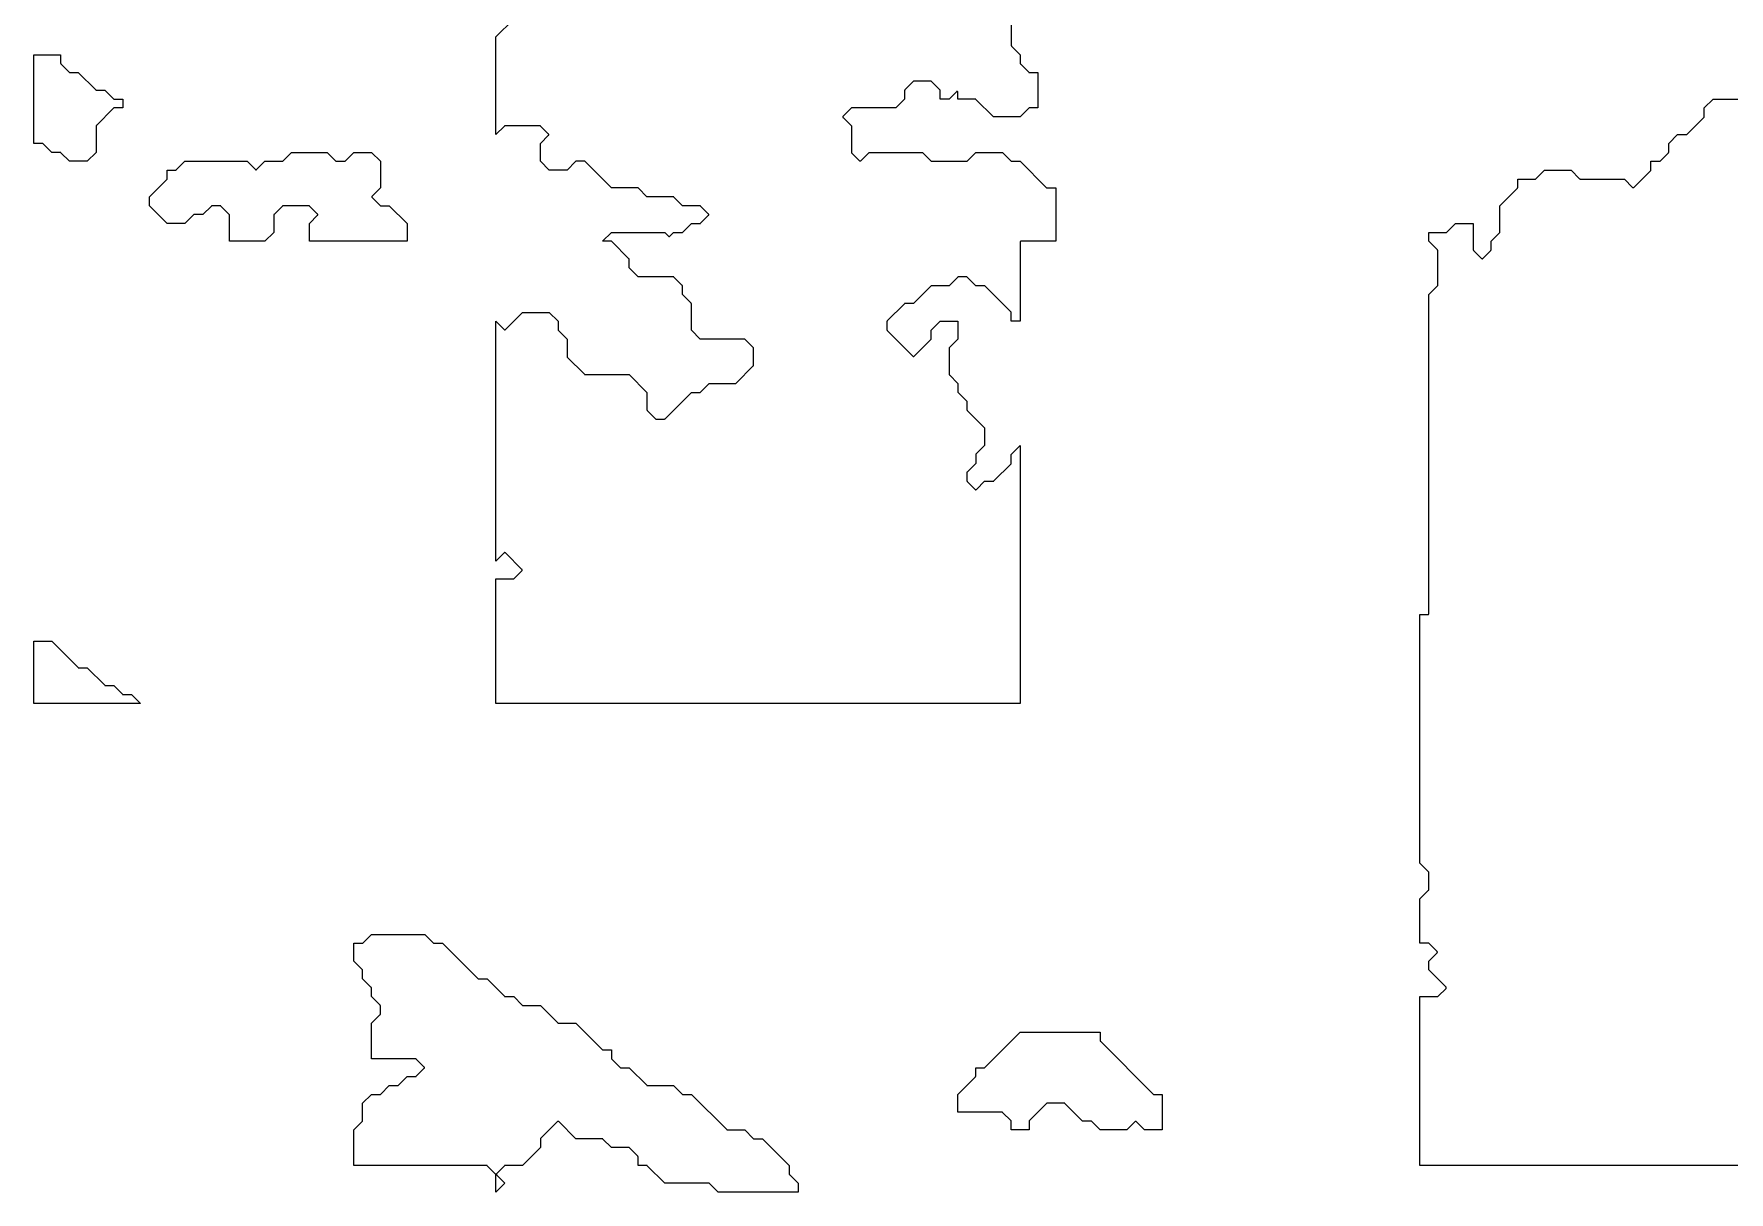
# Model space of a CAD drawing. Header units: metres. Extents: x 0 to 799, y 1 to 1100.
# Drawn here: x 0 to 190.8, y 46 to 176.3 of the extents above; entities that cross this region are included whole.
import ezdxf

# ---------------------------------------------------------------- set-up
doc = ezdxf.new("R2010")
doc.units = ezdxf.units.M
doc.layers.add('forest', color=7, linetype='Continuous')

msp = doc.modelspace()

# ---------------------------------------------------------------- linework, layer by layer
at = {"layer": 'forest', "color": 190}
for points in [[(110, 178.96), (110, 175.04), (110, 175.03), (110, 175.02), (110, 175.01), (110.01, 175), (110.01, 174.99), (110.02, 174.99), (110.02, 174.98), (110.03, 174.97), (111, 174), (111, 174), (111, 174), (111, 173.04), (111, 173.03), (111, 173.02), (111, 173.01), (111.01, 173), (111.01, 172.99), (111.02, 172.99), (111.02, 172.98), (111.03, 172.97), (111.49, 172.51), (111.97, 172.03), (111.98, 172.02), (111.99, 172.02), (111.99, 172.01), (112, 172.01), (112.01, 172), (112.02, 172), (112.03, 172), (112.04, 172), (113, 172), (113, 172), (113, 172), (113, 168), (113, 168), (113, 168), (112.04, 168), (112.03, 168), (112.02, 168), (112.01, 168), (112, 167.99), (111.99, 167.99), (111.99, 167.98), (111.98, 167.98), (111.97, 167.97), (111, 167), (111, 167), (111, 167), (108, 167), (108, 167), (108, 167), (106.03, 168.97), (106.02, 168.98), (106.01, 168.98), (106.01, 168.99), (106, 168.99), (105.99, 169), (105.98, 169), (105.97, 169), (105.96, 169), (104, 169), (104, 169), (104, 169), (104, 169.76), (104, 169.77), (104, 169.78), (104, 169.79), (103.99, 169.8), (103.99, 169.81), (103.98, 169.81), (103.98, 169.82), (103.97, 169.83), (103.96, 169.84), (103.96, 169.84), (103.95, 169.85), (103.94, 169.85), (103.93, 169.85), (103.92, 169.86), (103.91, 169.86), (103.9, 169.86), (103.89, 169.86), (103.88, 169.86), (103.87, 169.85), (103.86, 169.85), (103.85, 169.85), (103.84, 169.84), (103.84, 169.84), (103.83, 169.83), (103, 169), (103, 169), (103, 169), (102, 169), (102, 169), (102, 169), (102, 169.96), (102, 169.97), (102, 169.98), (102, 169.99), (101.99, 170), (101.99, 170.01), (101.98, 170.01), (101.98, 170.02), (101.97, 170.03), (101.03, 170.97), (101.02, 170.98), (101.01, 170.98), (101.01, 170.99), (101, 170.99), (100.99, 171), (100.98, 171), (100.97, 171), (100.96, 171), (99.04, 171), (99.03, 171), (99.02, 171), (99.01, 171), (99, 170.99), (98.99, 170.99), (98.99, 170.98), (98.98, 170.98), (98.97, 170.97), (98.03, 170.03), (98.02, 170.02), (98.02, 170.01), (98.01, 170.01), (98.01, 170), (98, 169.99), (98, 169.98), (98, 169.97), (98, 169.96), (98, 169), (98, 169), (98, 169), (97, 168), (97, 168), (97, 168), (92.04, 168), (92.03, 168), (92.02, 168), (92.01, 168), (92, 167.99), (91.99, 167.99), (91.99, 167.98), (91.98, 167.98), (91.97, 167.97), (91.07, 167.07), (91.06, 167.06), (91.06, 167.06), (91.05, 167.05), (91.05, 167.04), (91.05, 167.03), (91.04, 167.02), (91.04, 167.01), (91.04, 167), (91.04, 166.99), (91.04, 166.98), (91.05, 166.97), (91.05, 166.96), (91.05, 166.95), (91.06, 166.94), (91.06, 166.94), (91.07, 166.93), (92, 166), (92, 166), (92, 166), (92, 163.04), (92, 163.03), (92, 163.02), (92, 163.01), (92.01, 163), (92.01, 162.99), (92.02, 162.99), (92.02, 162.98), (92.03, 162.97), (92.93, 162.07), (92.94, 162.06), (92.94, 162.06), (92.95, 162.05), (92.96, 162.05), (92.97, 162.05), (92.98, 162.04), (92.99, 162.04), (93, 162.04), (93.01, 162.04), (93.02, 162.04), (93.03, 162.05), (93.04, 162.05), (93.05, 162.05), (93.06, 162.06), (93.06, 162.06), (93.07, 162.07), (94, 163), (94, 163), (94, 163), (100, 163), (100, 163), (100, 163), (100.97, 162.03), (100.98, 162.02), (100.99, 162.02), (100.99, 162.01), (101, 162.01), (101.01, 162), (101.02, 162), (101.03, 162), (101.04, 162), (104.96, 162), (104.97, 162), (104.98, 162), (104.99, 162), (105, 162.01), (105.01, 162.01), (105.01, 162.02), (105.02, 162.02), (105.03, 162.03), (106, 163), (106, 163), (106, 163), (109, 163), (109, 163), (109, 163), (109.97, 162.03), (109.98, 162.02), (109.99, 162.02), (109.99, 162.01), (110, 162.01), (110.01, 162), (110.02, 162), (110.03, 162), (110.04, 162), (111, 162), (111, 162), (111, 162), (113.97, 159.03), (113.98, 159.02), (113.99, 159.02), (113.99, 159.01), (114, 159.01), (114.01, 159), (114.02, 159), (114.03, 159), (114.04, 159), (115, 159), (115, 159), (115, 159), (115, 153), (115, 153), (115, 153), (111.1, 153), (111.09, 153), (111.08, 153), (111.07, 153), (111.06, 152.99), (111.05, 152.99), (111.04, 152.98), (111.04, 152.98), (111.03, 152.97), (111.02, 152.96), (111.02, 152.96), (111.01, 152.95), (111.01, 152.94), (111, 152.93), (111, 152.92), (111, 152.91), (111, 152.9), (111, 144), (111, 144), (111, 144), (110, 144), (110, 144), (110, 144), (110, 144.96), (110, 144.97), (110, 144.98), (110, 144.99), (109.99, 145), (109.99, 145.01), (109.98, 145.01), (109.98, 145.02), (109.97, 145.03), (107.03, 147.97), (107.02, 147.98), (107.01, 147.98), (107.01, 147.99), (107, 147.99), (106.99, 148), (106.98, 148), (106.97, 148), (106.96, 148), (106, 148), (106, 148), (106, 148), (105.03, 148.97), (105.02, 148.98), (105.01, 148.98), (105.01, 148.99), (105, 148.99), (104.99, 149), (104.98, 149), (104.97, 149), (104.96, 149), (104.04, 149), (104.03, 149), (104.02, 149), (104.01, 149), (104, 148.99), (103.99, 148.99), (103.99, 148.98), (103.98, 148.98), (103.97, 148.97), (103, 148), (103, 148), (103, 148), (101.04, 148), (101.03, 148), (101.02, 148), (101.01, 148), (101, 147.99), (100.99, 147.99), (100.99, 147.98), (100.98, 147.98), (100.97, 147.97), (99, 146), (99, 146), (99, 146), (98.04, 146), (98.03, 146), (98.02, 146), (98.01, 146), (98, 145.99), (97.99, 145.99), (97.99, 145.98), (97.98, 145.98), (97.97, 145.97), (96.03, 144.03), (96.02, 144.02), (96.02, 144.01), (96.01, 144.01), (96.01, 144), (96, 143.99), (96, 143.98), (96, 143.97), (96, 143.96), (96, 143.04), (96, 143.03), (96, 143.02), (96, 143.01), (96.01, 143), (96.01, 142.99), (96.02, 142.99), (96.02, 142.98), (96.03, 142.97), (98.93, 140.07), (98.94, 140.06), (98.94, 140.06), (98.95, 140.05), (98.96, 140.05), (98.97, 140.05), (98.98, 140.04), (98.99, 140.04), (99, 140.04), (99.01, 140.04), (99.02, 140.04), (99.03, 140.05), (99.04, 140.05), (99.05, 140.05), (99.06, 140.06), (99.06, 140.06), (99.07, 140.07), (100.97, 141.97), (100.98, 141.98), (100.98, 141.99), (100.99, 141.99), (100.99, 142), (101, 142.01), (101, 142.02), (101, 142.03), (101, 142.04), (101, 143), (101, 143), (101, 143), (102, 144), (102, 144), (102, 144), (104, 144), (104, 144), (104, 144), (104, 142), (104, 142), (104, 142), (103.03, 141.03), (103.02, 141.02), (103.02, 141.01), (103.01, 141.01), (103.01, 141), (103, 140.99), (103, 140.98), (103, 140.97), (103, 140.96), (103, 138.04), (103, 138.03), (103, 138.02), (103, 138.01), (103.01, 138), (103.01, 137.99), (103.02, 137.99), (103.02, 137.98), (103.03, 137.97), (104, 137), (104, 137), (104, 137), (104, 136.04), (104, 136.03), (104, 136.02), (104, 136.01), (104.01, 136), (104.01, 135.99), (104.02, 135.99), (104.02, 135.98), (104.03, 135.97), (105, 135), (105, 135), (105, 135), (105, 134.04), (105, 134.03), (105, 134.02), (105, 134.01), (105.01, 134), (105.01, 133.99), (105.02, 133.99), (105.02, 133.98), (105.03, 133.97), (107, 132), (107, 132), (107, 132), (107, 130), (107, 130), (107, 130), (106.03, 129.03), (106.02, 129.02), (106.02, 129.01), (106.01, 129.01), (106.01, 129), (106, 128.99), (106, 128.98), (106, 128.97), (106, 128.96), (106, 128), (106, 128), (106, 128), (105.03, 127.03), (105.02, 127.02), (105.02, 127.01), (105.01, 127.01), (105.01, 127), (105, 126.99), (105, 126.98), (105, 126.97), (105, 126.96), (105, 126.04), (105, 126.03), (105, 126.02), (105, 126.01), (105.01, 126), (105.01, 125.99), (105.02, 125.99), (105.02, 125.98), (105.03, 125.97), (105.93, 125.07), (105.94, 125.06), (105.94, 125.06), (105.95, 125.05), (105.96, 125.05), (105.97, 125.05), (105.98, 125.04), (105.99, 125.04), (106, 125.04), (106.01, 125.04), (106.02, 125.04), (106.03, 125.05), (106.04, 125.05), (106.05, 125.05), (106.06, 125.06), (106.06, 125.06), (106.07, 125.07), (107, 126), (107, 126), (107, 126), (107.96, 126), (107.97, 126), (107.98, 126), (107.99, 126), (108, 126.01), (108.01, 126.01), (108.01, 126.02), (108.02, 126.02), (108.03, 126.03), (109.97, 127.97), (109.98, 127.98), (109.98, 127.99), (109.99, 127.99), (109.99, 128), (110, 128.01), (110, 128.02), (110, 128.03), (110, 128.04), (110, 129), (110, 129), (110, 129), (111, 130), (111, 130), (111, 130), (111, 101), (111, 101), (111, 101), (52, 101), (52, 101), (52, 101), (52, 115), (52, 115), (52, 115), (53.96, 115), (53.97, 115), (53.98, 115), (53.99, 115), (54, 115.01), (54.01, 115.01), (54.01, 115.02), (54.02, 115.02), (54.03, 115.03), (54.93, 115.93), (54.94, 115.94), (54.94, 115.94), (54.95, 115.95), (54.95, 115.96), (54.95, 115.97), (54.96, 115.98), (54.96, 115.99), (54.96, 116), (54.96, 116.01), (54.96, 116.02), (54.95, 116.03), (54.95, 116.04), (54.95, 116.05), (54.94, 116.06), (54.94, 116.06), (54.93, 116.07), (53.07, 117.93), (53.06, 117.94), (53.06, 117.94), (53.05, 117.95), (53.04, 117.95), (53.03, 117.95), (53.02, 117.96), (53.01, 117.96), (53, 117.96), (52.99, 117.96), (52.98, 117.96), (52.97, 117.95), (52.96, 117.95), (52.95, 117.95), (52.94, 117.94), (52.94, 117.94), (52.93, 117.93), (52, 117), (52, 117), (52, 117), (52, 144), (52, 144)], [(52, 144), (52, 144), (52.93, 143.07), (52.94, 143.06), (52.94, 143.06), (52.95, 143.05), (52.96, 143.05), (52.97, 143.05), (52.98, 143.04), (52.99, 143.04), (53, 143.04), (53.01, 143.04), (53.02, 143.04), (53.03, 143.05), (53.04, 143.05), (53.05, 143.05), (53.06, 143.06), (53.06, 143.06), (53.07, 143.07), (55, 145), (55, 145), (55, 145), (58, 145), (58, 145), (58, 145), (59, 144), (59, 144), (59, 144), (59, 143.04), (59, 143.03), (59, 143.02), (59, 143.01), (59.01, 143), (59.01, 142.99), (59.02, 142.99), (59.02, 142.98), (59.03, 142.97), (60, 142), (60, 142), (60, 142), (60, 140.04), (60, 140.03), (60, 140.02), (60, 140.01), (60.01, 140), (60.01, 139.99), (60.02, 139.99), (60.02, 139.98), (60.03, 139.97), (61.97, 138.03), (61.98, 138.02), (61.99, 138.02), (61.99, 138.01), (62, 138.01), (62.01, 138), (62.02, 138), (62.03, 138), (62.04, 138), (67, 138), (67, 138), (67, 138), (69, 136), (69, 136), (69, 136), (69, 134.04), (69, 134.03), (69, 134.02), (69, 134.01), (69.01, 134), (69.01, 133.99), (69.02, 133.99), (69.02, 133.98), (69.03, 133.97), (69.97, 133.03), (69.98, 133.02), (69.99, 133.02), (69.99, 133.01), (70, 133.01), (70.01, 133), (70.02, 133), (70.03, 133), (70.04, 133), (70.96, 133), (70.97, 133), (70.98, 133), (70.99, 133), (71, 133.01), (71.01, 133.01), (71.01, 133.02), (71.02, 133.02), (71.03, 133.03), (74, 136), (74, 136), (74, 136), (74.96, 136), (74.97, 136), (74.98, 136), (74.99, 136), (75, 136.01), (75.01, 136.01), (75.01, 136.02), (75.02, 136.02), (75.03, 136.03), (76, 137), (76, 137), (76, 137), (78.96, 137), (78.97, 137), (78.98, 137), (78.99, 137), (79, 137.01), (79.01, 137.01), (79.01, 137.02), (79.02, 137.02), (79.03, 137.03), (80.97, 138.97), (80.98, 138.98), (80.98, 138.99), (80.99, 138.99), (80.99, 139), (81, 139.01), (81, 139.02), (81, 139.03), (81, 139.04), (81, 140.96), (81, 140.97), (81, 140.98), (81, 140.99), (80.99, 141), (80.99, 141.01), (80.98, 141.01), (80.98, 141.02), (80.97, 141.03), (80.03, 141.97), (80.02, 141.98), (80.01, 141.98), (80.01, 141.99), (80, 141.99), (79.99, 142), (79.98, 142), (79.97, 142), (79.96, 142), (75, 142), (75, 142), (75, 142), (74, 143), (74, 143), (74, 143), (74, 145.96), (74, 145.97), (74, 145.98), (74, 145.99), (73.99, 146), (73.99, 146.01), (73.98, 146.01), (73.98, 146.02), (73.97, 146.03), (73, 147), (73, 147), (73, 147), (73, 147.96), (73, 147.97), (73, 147.98), (73, 147.99), (72.99, 148), (72.99, 148.01), (72.98, 148.01), (72.98, 148.02), (72.97, 148.03), (72.03, 148.97), (72.02, 148.98), (72.01, 148.98), (72.01, 148.99), (72, 148.99), (71.99, 149), (71.98, 149), (71.97, 149), (71.96, 149), (68, 149), (68, 149), (68, 149), (67, 150), (67, 150), (67, 150), (67, 150.96), (67, 150.97), (67, 150.98), (67, 150.99), (66.99, 151), (66.99, 151.01), (66.98, 151.01), (66.98, 151.02), (66.97, 151.03), (65.03, 152.97), (65.02, 152.98), (65.01, 152.98), (65.01, 152.99), (65, 152.99), (64.99, 153), (64.98, 153), (64.97, 153), (64.96, 153), (64, 153), (64, 153), (64, 153), (65, 154), (65, 154), (65, 154), (71, 154), (71, 154), (71, 154), (71.43, 153.57), (71.44, 153.56), (71.44, 153.56), (71.45, 153.55), (71.46, 153.55), (71.47, 153.55), (71.48, 153.54), (71.49, 153.54), (71.5, 153.54), (71.51, 153.54), (71.52, 153.54), (71.53, 153.55), (71.54, 153.55), (71.55, 153.55), (71.56, 153.56), (71.56, 153.56), (71.57, 153.57), (72, 154), (72, 154), (72, 154), (72.96, 154), (72.97, 154), (72.98, 154), (72.99, 154), (73, 154.01), (73.01, 154.01), (73.01, 154.02), (73.02, 154.02), (73.03, 154.03), (74, 155), (74, 155), (74, 155), (74.96, 155), (74.97, 155), (74.98, 155), (74.99, 155), (75, 155.01), (75.01, 155.01), (75.01, 155.02), (75.02, 155.02), (75.03, 155.03), (75.93, 155.93), (75.94, 155.94), (75.94, 155.94), (75.95, 155.95), (75.95, 155.96), (75.95, 155.97), (75.96, 155.98), (75.96, 155.99), (75.96, 156), (75.96, 156.01), (75.96, 156.02), (75.95, 156.03), (75.95, 156.04), (75.95, 156.05), (75.94, 156.06), (75.94, 156.06), (75.93, 156.07), (75.03, 156.97), (75.02, 156.98), (75.01, 156.98), (75.01, 156.99), (75, 156.99), (74.99, 157), (74.98, 157), (74.97, 157), (74.96, 157), (73, 157), (73, 157), (73, 157), (72.03, 157.97), (72.02, 157.98), (72.01, 157.98), (72.01, 157.99), (72, 157.99), (71.99, 158), (71.98, 158), (71.97, 158), (71.96, 158), (69, 158), (69, 158), (69, 158), (68.03, 158.97), (68.02, 158.98), (68.01, 158.98), (68.01, 158.99), (68, 158.99), (67.99, 159), (67.98, 159), (67.97, 159), (67.96, 159), (65, 159), (65, 159), (65, 159), (62.03, 161.97), (62.02, 161.98), (62.01, 161.98), (62.01, 161.99), (62, 161.99), (61.99, 162), (61.98, 162), (61.97, 162), (61.96, 162), (61.04, 162), (61.03, 162), (61.02, 162), (61.01, 162), (61, 161.99), (60.99, 161.99), (60.99, 161.98), (60.98, 161.98), (60.97, 161.97), (60, 161), (60, 161), (60, 161), (58, 161), (58, 161), (58, 161), (57, 162), (57, 162), (57, 162), (57, 164), (57, 164), (57, 164), (57.93, 164.93), (57.94, 164.94), (57.94, 164.94), (57.95, 164.95), (57.95, 164.96), (57.95, 164.97), (57.96, 164.98), (57.96, 164.99), (57.96, 165), (57.96, 165.01), (57.96, 165.02), (57.95, 165.03), (57.95, 165.04), (57.95, 165.05), (57.94, 165.06), (57.94, 165.06), (57.93, 165.07), (57.03, 165.97), (57.02, 165.98), (57.01, 165.98), (57.01, 165.99), (57, 165.99), (56.99, 166), (56.98, 166), (56.97, 166), (56.96, 166), (53.04, 166), (53.03, 166), (53.02, 166), (53.01, 166), (53, 165.99), (52.99, 165.99), (52.99, 165.98), (52.98, 165.98), (52.97, 165.97), (52, 165), (52, 165), (52, 165), (52, 176), (52, 176), (52, 176), (53.97, 177.97)], [(0, 174), (0, 174), (3, 174), (3, 174), (3, 174), (3, 173.04), (3, 173.03), (3, 173.02), (3, 173.01), (3.01, 173), (3.01, 172.99), (3.02, 172.99), (3.02, 172.98), (3.03, 172.97), (3.97, 172.03), (3.98, 172.02), (3.99, 172.02), (3.99, 172.01), (4, 172.01), (4.01, 172), (4.02, 172), (4.03, 172), (4.04, 172), (5, 172), (5, 172), (5, 172), (6.97, 170.03), (6.98, 170.02), (6.99, 170.02), (6.99, 170.01), (7, 170.01), (7.01, 170), (7.02, 170), (7.03, 170), (7.04, 170), (8, 170), (8, 170), (8, 170), (8.97, 169.03), (8.98, 169.02), (8.99, 169.02), (8.99, 169.01), (9, 169.01), (9.01, 169), (9.02, 169), (9.03, 169), (9.04, 169), (10, 169), (10, 169), (10, 169), (10, 168), (10, 168), (10, 168), (9.04, 168), (9.03, 168), (9.02, 168), (9.01, 168), (9, 167.99), (8.99, 167.99), (8.99, 167.98), (8.98, 167.98), (8.97, 167.97), (7.03, 166.03), (7.02, 166.02), (7.02, 166.01), (7.01, 166.01), (7.01, 166), (7, 165.99), (7, 165.98), (7, 165.97), (7, 165.96), (7, 163), (7, 163), (7, 163), (6, 162), (6, 162), (6, 162), (4, 162), (4, 162), (4, 162), (3.03, 162.97), (3.02, 162.98), (3.01, 162.98), (3.01, 162.99), (3, 162.99), (2.99, 163), (2.98, 163), (2.97, 163), (2.96, 163), (2, 163), (2, 163), (2, 163), (1.03, 163.97), (1.02, 163.98), (1.01, 163.98), (1.01, 163.99), (1, 163.99), (0.99, 164), (0.98, 164), (0.97, 164), (0.96, 164), (0, 164), (0, 164), (0, 164), (0, 174), (0, 174)], [(156, 111), (156, 111), (156.9, 111), (156.91, 111), (156.92, 111), (156.93, 111), (156.94, 111.01), (156.95, 111.01), (156.96, 111.02), (156.96, 111.02), (156.97, 111.03), (156.98, 111.04), (156.98, 111.04), (156.99, 111.05), (156.99, 111.06), (157, 111.07), (157, 111.08), (157, 111.09), (157, 111.1), (157, 147), (157, 147), (157, 147), (157.97, 147.97), (157.98, 147.98), (157.98, 147.99), (157.99, 147.99), (157.99, 148), (158, 148.01), (158, 148.02), (158, 148.03), (158, 148.04), (158, 151.96), (158, 151.97), (158, 151.98), (158, 151.99), (157.99, 152), (157.99, 152.01), (157.98, 152.01), (157.98, 152.02), (157.97, 152.03), (157, 153), (157, 153), (157, 153), (157, 154), (157, 154), (157, 154), (158.96, 154), (158.97, 154), (158.98, 154), (158.99, 154), (159, 154.01), (159.01, 154.01), (159.01, 154.02), (159.02, 154.02), (159.03, 154.03), (160, 155), (160, 155), (160, 155), (162, 155), (162, 155), (162, 155), (162, 152.04), (162, 152.03), (162, 152.02), (162, 152.01), (162.01, 152), (162.01, 151.99), (162.02, 151.99), (162.02, 151.98), (162.03, 151.97), (162.93, 151.07), (162.94, 151.06), (162.94, 151.06), (162.95, 151.05), (162.96, 151.05), (162.97, 151.05), (162.98, 151.04), (162.99, 151.04), (163, 151.04), (163.01, 151.04), (163.02, 151.04), (163.03, 151.05), (163.04, 151.05), (163.05, 151.05), (163.06, 151.06), (163.06, 151.06), (163.07, 151.07), (163.97, 151.97), (163.98, 151.98), (163.98, 151.99), (163.99, 151.99), (163.99, 152), (164, 152.01), (164, 152.02), (164, 152.03), (164, 152.04), (164, 153), (164, 153), (164, 153), (164.97, 153.97), (164.98, 153.98), (164.98, 153.99), (164.99, 153.99), (164.99, 154), (165, 154.01), (165, 154.02), (165, 154.03), (165, 154.04), (165, 157), (165, 157), (165, 157), (166.97, 158.97), (166.98, 158.98), (166.98, 158.99), (166.99, 158.99), (166.99, 159), (167, 159.01), (167, 159.02), (167, 159.03), (167, 159.04), (167, 160), (167, 160), (167, 160), (168.96, 160), (168.97, 160), (168.98, 160), (168.99, 160), (169, 160.01), (169.01, 160.01), (169.01, 160.02), (169.02, 160.02), (169.03, 160.03), (170, 161), (170, 161), (170, 161), (173, 161), (173, 161), (173, 161), (173.97, 160.03), (173.98, 160.02), (173.99, 160.02), (173.99, 160.01), (174, 160.01), (174.01, 160), (174.02, 160), (174.03, 160), (174.04, 160), (179, 160), (179, 160), (179, 160), (179.93, 159.07), (179.94, 159.06), (179.94, 159.06), (179.95, 159.05), (179.96, 159.05), (179.97, 159.05), (179.98, 159.04), (179.99, 159.04), (180, 159.04), (180.01, 159.04), (180.02, 159.04), (180.03, 159.05), (180.04, 159.05), (180.05, 159.05), (180.06, 159.06), (180.06, 159.06), (180.07, 159.07), (181.97, 160.97), (181.98, 160.98), (181.98, 160.99), (181.99, 160.99), (181.99, 161), (182, 161.01), (182, 161.02), (182, 161.03), (182, 161.04), (182, 162), (182, 162), (182, 162), (182.96, 162), (182.97, 162), (182.98, 162), (182.99, 162), (183, 162.01), (183.01, 162.01), (183.01, 162.02), (183.02, 162.02), (183.03, 162.03), (183.97, 162.97), (183.98, 162.98), (183.98, 162.99), (183.99, 162.99), (183.99, 163), (184, 163.01), (184, 163.02), (184, 163.03), (184, 163.04), (184, 164), (184, 164), (184, 164), (185, 165), (185, 165), (185, 165), (185.96, 165), (185.97, 165), (185.98, 165), (185.99, 165), (186, 165.01), (186.01, 165.01), (186.01, 165.02), (186.02, 165.02), (186.03, 165.03), (187.97, 166.97), (187.98, 166.98), (187.98, 166.99), (187.99, 166.99), (187.99, 167), (188, 167.01), (188, 167.02), (188, 167.03), (188, 167.04), (188, 168), (188, 168), (188, 168), (189, 169), (189, 169), (189, 169), (196, 169)], [(13, 157), (13, 157), (13, 158), (13, 158), (13, 158), (14.97, 159.97), (14.98, 159.98), (14.98, 159.99), (14.99, 159.99), (14.99, 160), (15, 160.01), (15, 160.02), (15, 160.03), (15, 160.04), (15, 161), (15, 161), (15, 161), (15.96, 161), (15.97, 161), (15.98, 161), (15.99, 161), (16, 161.01), (16.01, 161.01), (16.01, 161.02), (16.02, 161.02), (16.03, 161.03), (17, 162), (17, 162), (17, 162), (24, 162), (24, 162), (24, 162), (24.93, 161.07), (24.94, 161.06), (24.94, 161.06), (24.95, 161.05), (24.96, 161.05), (24.97, 161.05), (24.98, 161.04), (24.99, 161.04), (25, 161.04), (25.01, 161.04), (25.02, 161.04), (25.03, 161.05), (25.04, 161.05), (25.05, 161.05), (25.06, 161.06), (25.06, 161.06), (25.07, 161.07), (26, 162), (26, 162), (26, 162), (27.96, 162), (27.97, 162), (27.98, 162), (27.99, 162), (28, 162.01), (28.01, 162.01), (28.01, 162.02), (28.02, 162.02), (28.03, 162.03), (29, 163), (29, 163), (29, 163), (33, 163), (33, 163), (33, 163), (33.97, 162.03), (33.98, 162.02), (33.99, 162.02), (33.99, 162.01), (34, 162.01), (34.01, 162), (34.02, 162), (34.03, 162), (34.04, 162), (34.96, 162), (34.97, 162), (34.98, 162), (34.99, 162), (35, 162.01), (35.01, 162.01), (35.01, 162.02), (35.02, 162.02), (35.03, 162.03), (36, 163), (36, 163), (36, 163), (38, 163), (38, 163), (38, 163), (39, 162), (39, 162), (39, 162), (39, 159), (39, 159), (39, 159), (38.07, 158.07), (38.06, 158.06), (38.06, 158.06), (38.05, 158.05), (38.05, 158.04), (38.05, 158.03), (38.04, 158.02), (38.04, 158.01), (38.04, 158), (38.04, 157.99), (38.04, 157.98), (38.05, 157.97), (38.05, 157.96), (38.05, 157.95), (38.06, 157.94), (38.06, 157.94), (38.07, 157.93), (38.97, 157.03), (38.98, 157.02), (38.99, 157.02), (38.99, 157.01), (39, 157.01), (39.01, 157), (39.02, 157), (39.03, 157), (39.04, 157), (40, 157), (40, 157), (40, 157), (42, 155), (42, 155), (42, 155), (42, 153), (42, 153), (42, 153), (31, 153), (31, 153), (31, 153), (31, 155), (31, 155), (31, 155), (31.93, 155.93), (31.94, 155.94), (31.94, 155.94), (31.95, 155.95), (31.95, 155.96), (31.95, 155.97), (31.96, 155.98), (31.96, 155.99), (31.96, 156), (31.96, 156.01), (31.96, 156.02), (31.95, 156.03), (31.95, 156.04), (31.95, 156.05), (31.94, 156.06), (31.94, 156.06), (31.93, 156.07), (31.03, 156.97), (31.02, 156.98), (31.01, 156.98), (31.01, 156.99), (31, 156.99), (30.99, 157), (30.98, 157), (30.97, 157), (30.96, 157), (28.04, 157), (28.03, 157), (28.02, 157), (28.01, 157), (28, 156.99), (27.99, 156.99), (27.99, 156.98), (27.98, 156.98), (27.97, 156.97), (27.03, 156.03), (27.02, 156.02), (27.02, 156.01), (27.01, 156.01), (27.01, 156), (27, 155.99), (27, 155.98), (27, 155.97), (27, 155.96), (27, 154), (27, 154), (27, 154), (26, 153), (26, 153), (26, 153), (22, 153), (22, 153), (22, 153), (22, 155.96), (22, 155.97), (22, 155.98), (22, 155.99), (21.99, 156), (21.99, 156.01), (21.98, 156.01), (21.98, 156.02), (21.97, 156.03), (21.03, 156.97), (21.02, 156.98), (21.01, 156.98), (21.01, 156.99), (21, 156.99), (20.99, 157), (20.98, 157), (20.97, 157), (20.96, 157), (20.04, 157), (20.03, 157), (20.02, 157), (20.01, 157), (20, 156.99), (19.99, 156.99), (19.99, 156.98), (19.98, 156.98), (19.97, 156.97), (19, 156), (19, 156), (19, 156), (18.04, 156), (18.03, 156), (18.02, 156), (18.01, 156), (18, 155.99), (17.99, 155.99), (17.99, 155.98), (17.98, 155.98), (17.97, 155.97), (17, 155), (17, 155), (17, 155), (15, 155), (15, 155), (15, 155), (13, 157), (13, 157)], [(258, 49), (156, 49), (156, 49), (156, 49), (156, 68), (156, 68), (156, 68), (157.96, 68), (157.97, 68), (157.98, 68), (157.99, 68), (158, 68.01), (158.01, 68.01), (158.01, 68.02), (158.02, 68.02), (158.03, 68.03), (158.93, 68.93), (158.94, 68.94), (158.94, 68.94), (158.95, 68.95), (158.95, 68.96), (158.95, 68.97), (158.96, 68.98), (158.96, 68.99), (158.96, 69), (158.96, 69.01), (158.96, 69.02), (158.95, 69.03), (158.95, 69.04), (158.95, 69.05), (158.94, 69.06), (158.94, 69.06), (158.93, 69.07), (157, 71), (157, 71), (157, 71), (157, 72), (157, 72), (157, 72), (157.93, 72.93), (157.94, 72.94), (157.94, 72.94), (157.95, 72.95), (157.95, 72.96), (157.95, 72.97), (157.96, 72.98), (157.96, 72.99), (157.96, 73), (157.96, 73.01), (157.96, 73.02), (157.95, 73.03), (157.95, 73.04), (157.95, 73.05), (157.94, 73.06), (157.94, 73.06), (157.93, 73.07), (157.03, 73.97), (157.02, 73.98), (157.01, 73.98), (157.01, 73.99), (157, 73.99), (156.99, 74), (156.98, 74), (156.97, 74), (156.96, 74), (156, 74), (156, 74), (156, 74), (156, 79), (156, 79), (156, 79), (156.97, 79.97), (156.98, 79.98), (156.98, 79.99), (156.99, 79.99), (156.99, 80), (157, 80.01), (157, 80.02), (157, 80.03), (157, 80.04), (157, 81.96), (157, 81.97), (157, 81.98), (157, 81.99), (156.99, 82), (156.99, 82.01), (156.98, 82.01), (156.98, 82.02), (156.97, 82.03), (156, 83), (156, 83), (156, 83), (156, 111), (156, 111)], [(0, 108), (0, 108), (2, 108), (2, 108), (2, 108), (4.97, 105.03), (4.98, 105.02), (4.99, 105.02), (4.99, 105.01), (5, 105.01), (5.01, 105), (5.02, 105), (5.03, 105), (5.04, 105), (6, 105), (6, 105), (6, 105), (7.97, 103.03), (7.98, 103.02), (7.99, 103.02), (7.99, 103.01), (8, 103.01), (8.01, 103), (8.02, 103), (8.03, 103), (8.04, 103), (9, 103), (9, 103), (9, 103), (9.97, 102.03), (9.98, 102.02), (9.99, 102.02), (9.99, 102.01), (10, 102.01), (10.01, 102), (10.02, 102), (10.03, 102), (10.04, 102), (11, 102), (11, 102), (11, 102), (12, 101), (12, 101), (12, 101), (0, 101), (0, 101), (0, 101), (0, 108), (0, 108)], [(36, 49), (36, 49), (36, 53), (36, 53), (36, 53), (36.97, 53.97), (36.98, 53.98), (36.98, 53.99), (36.99, 53.99), (36.99, 54), (37, 54.01), (37, 54.02), (37, 54.03), (37, 54.04), (37, 56), (37, 56), (37, 56), (38, 57), (38, 57), (38, 57), (38.96, 57), (38.97, 57), (38.98, 57), (38.99, 57), (39, 57.01), (39.01, 57.01), (39.01, 57.02), (39.02, 57.02), (39.03, 57.03), (40, 58), (40, 58), (40, 58), (40.96, 58), (40.97, 58), (40.98, 58), (40.99, 58), (41, 58.01), (41.01, 58.01), (41.01, 58.02), (41.02, 58.02), (41.03, 58.03), (42, 59), (42, 59), (42, 59), (42.96, 59), (42.97, 59), (42.98, 59), (42.99, 59), (43, 59.01), (43.01, 59.01), (43.01, 59.02), (43.02, 59.02), (43.03, 59.03), (43.93, 59.93), (43.94, 59.94), (43.94, 59.94), (43.95, 59.95), (43.95, 59.96), (43.95, 59.97), (43.96, 59.98), (43.96, 59.99), (43.96, 60), (43.96, 60.01), (43.96, 60.02), (43.95, 60.03), (43.95, 60.04), (43.95, 60.05), (43.94, 60.06), (43.94, 60.06), (43.93, 60.07), (43.03, 60.97), (43.02, 60.98), (43.01, 60.98), (43.01, 60.99), (43, 60.99), (42.99, 61), (42.98, 61), (42.97, 61), (42.96, 61), (38, 61), (38, 61), (38, 61), (38, 65), (38, 65), (38, 65), (38.97, 65.97), (38.98, 65.98), (38.98, 65.99), (38.99, 65.99), (38.99, 66), (39, 66.01), (39, 66.02), (39, 66.03), (39, 66.04), (39, 66.96), (39, 66.97), (39, 66.98), (39, 66.99), (38.99, 67), (38.99, 67.01), (38.98, 67.01), (38.98, 67.02), (38.97, 67.03), (38, 68), (38, 68), (38, 68), (38, 68.96), (38, 68.97), (38, 68.98), (38, 68.99), (37.99, 69), (37.99, 69.01), (37.98, 69.01), (37.98, 69.02), (37.97, 69.03), (37, 70), (37, 70), (37, 70), (37, 70.96), (37, 70.97), (37, 70.98), (37, 70.99), (36.99, 71), (36.99, 71.01), (36.98, 71.01), (36.98, 71.02), (36.97, 71.03), (36, 72), (36, 72), (36, 72), (36, 74), (36, 74), (36, 74), (36.96, 74), (36.97, 74), (36.98, 74), (36.99, 74), (37, 74.01), (37.01, 74.01), (37.01, 74.02), (37.02, 74.02), (37.03, 74.03), (38, 75), (38, 75), (38, 75), (44, 75), (44, 75), (44, 75), (44.97, 74.03), (44.98, 74.02), (44.99, 74.02), (44.99, 74.01), (45, 74.01), (45.01, 74), (45.02, 74), (45.03, 74), (45.04, 74), (46, 74), (46, 74), (46, 74), (49.97, 70.03), (49.98, 70.02), (49.99, 70.02), (49.99, 70.01), (50, 70.01), (50.01, 70), (50.02, 70), (50.03, 70), (50.04, 70), (51, 70), (51, 70), (51, 70), (52.97, 68.03), (52.98, 68.02), (52.99, 68.02), (52.99, 68.01), (53, 68.01), (53.01, 68), (53.02, 68), (53.03, 68), (53.04, 68), (54, 68), (54, 68), (54, 68), (54.97, 67.03), (54.98, 67.02), (54.99, 67.02), (54.99, 67.01), (55, 67.01), (55.01, 67), (55.02, 67), (55.03, 67), (55.04, 67), (57, 67), (57, 67), (57, 67), (58.97, 65.03), (58.98, 65.02), (58.99, 65.02), (58.99, 65.01), (59, 65.01), (59.01, 65), (59.02, 65), (59.03, 65), (59.04, 65), (61, 65), (61, 65), (61, 65), (63.97, 62.03), (63.98, 62.02), (63.99, 62.02), (63.99, 62.01), (64, 62.01), (64.01, 62), (64.02, 62), (64.03, 62), (64.04, 62), (65, 62), (65, 62), (65, 62), (65, 61.04), (65, 61.03), (65, 61.02), (65, 61.01), (65.01, 61), (65.01, 60.99), (65.02, 60.99), (65.02, 60.98), (65.03, 60.97), (65.97, 60.03), (65.98, 60.02), (65.99, 60.02), (65.99, 60.01), (66, 60.01), (66.01, 60), (66.02, 60), (66.03, 60), (66.04, 60), (67, 60), (67, 60), (67, 60), (68.97, 58.03), (68.98, 58.02), (68.99, 58.02), (68.99, 58.01), (69, 58.01), (69.01, 58), (69.02, 58), (69.03, 58), (69.04, 58), (72, 58), (72, 58), (72, 58), (72.97, 57.03), (72.98, 57.02), (72.99, 57.02), (72.99, 57.01), (73, 57.01), (73.01, 57), (73.02, 57), (73.03, 57), (73.04, 57), (74, 57), (74, 57), (74, 57), (77.97, 53.03), (77.98, 53.02), (77.99, 53.02), (77.99, 53.01), (78, 53.01), (78.01, 53), (78.02, 53), (78.03, 53), (78.04, 53), (80, 53), (80, 53), (80, 53), (80.97, 52.03), (80.98, 52.02), (80.99, 52.02), (80.99, 52.01), (81, 52.01), (81.01, 52), (81.02, 52), (81.03, 52), (81.04, 52), (82, 52), (82, 52), (82, 52), (85, 49), (85, 49), (85, 49), (85, 48.04), (85, 48.03), (85, 48.02), (85, 48.01), (85.01, 48), (85.01, 47.99), (85.02, 47.99), (85.02, 47.98), (85.03, 47.97), (86, 47), (86, 47), (86, 47), (86, 46), (86, 46), (86, 46), (77, 46), (77, 46), (77, 46), (76.03, 46.97), (76.02, 46.98), (76.01, 46.98), (76.01, 46.99), (76, 46.99), (75.99, 47), (75.98, 47), (75.97, 47), (75.96, 47), (71, 47), (71, 47), (71, 47), (69.03, 48.97), (69.02, 48.98), (69.01, 48.98), (69.01, 48.99), (69, 48.99), (68.99, 49), (68.98, 49), (68.97, 49), (68.96, 49), (68, 49), (68, 49), (68, 49), (68, 49.96), (68, 49.97), (68, 49.98), (68, 49.99), (67.99, 50), (67.99, 50.01), (67.98, 50.01), (67.98, 50.02), (67.97, 50.03), (67.03, 50.97), (67.02, 50.98), (67.01, 50.98), (67.01, 50.99), (67, 50.99), (66.99, 51), (66.98, 51), (66.97, 51), (66.96, 51), (65, 51), (65, 51), (65, 51), (64.03, 51.97), (64.02, 51.98), (64.01, 51.98), (64.01, 51.99), (64, 51.99), (63.99, 52), (63.98, 52), (63.97, 52), (63.96, 52), (61, 52), (61, 52), (61, 52), (59.07, 53.93), (59.06, 53.94), (59.06, 53.94), (59.05, 53.95), (59.04, 53.95), (59.03, 53.95), (59.02, 53.96), (59.01, 53.96), (59, 53.96), (58.99, 53.96), (58.98, 53.96), (58.97, 53.95), (58.96, 53.95), (58.95, 53.95), (58.94, 53.94), (58.94, 53.94), (58.93, 53.93), (57.03, 52.03), (57.02, 52.02), (57.02, 52.01), (57.01, 52.01), (57.01, 52), (57, 51.99), (57, 51.98), (57, 51.97), (57, 51.96), (57, 51), (57, 51), (57, 51), (55, 49), (55, 49), (55, 49), (53.04, 49), (53.03, 49), (53.02, 49), (53.01, 49), (53, 48.99), (52.99, 48.99), (52.99, 48.98), (52.98, 48.98), (52.97, 48.97), (52.07, 48.07), (52.06, 48.06), (52.06, 48.06), (52.05, 48.05), (52.05, 48.04), (52.05, 48.03), (52.04, 48.02), (52.04, 48.01), (52.04, 48), (52.04, 47.99), (52.04, 47.98), (52.05, 47.97), (52.05, 47.96), (52.05, 47.95), (52.06, 47.94), (52.06, 47.94), (52.07, 47.93), (53, 47), (53, 47), (53, 47), (52, 46), (52, 46), (52, 46), (52, 47.96), (52, 47.97), (52, 47.98), (52, 47.99), (51.99, 48), (51.99, 48.01), (51.98, 48.01), (51.98, 48.02), (51.97, 48.03), (51.03, 48.97), (51.02, 48.98), (51.01, 48.98), (51.01, 48.99), (51, 48.99), (50.99, 49), (50.98, 49), (50.97, 49), (50.96, 49), (36, 49), (36, 49)], [(104, 55), (104, 55), (104, 57), (104, 57), (104, 57), (105.97, 58.97), (105.98, 58.98), (105.98, 58.99), (105.99, 58.99), (105.99, 59), (106, 59.01), (106, 59.02), (106, 59.03), (106, 59.04), (106, 60), (106, 60), (106, 60), (106.96, 60), (106.97, 60), (106.98, 60), (106.99, 60), (107, 60.01), (107.01, 60.01), (107.01, 60.02), (107.02, 60.02), (107.03, 60.03), (111, 64), (111, 64), (111, 64), (120, 64), (120, 64), (120, 64), (120, 63.04), (120, 63.03), (120, 63.02), (120, 63.01), (120.01, 63), (120.01, 62.99), (120.02, 62.99), (120.02, 62.98), (120.03, 62.97), (125.97, 57.03), (125.98, 57.02), (125.99, 57.02), (125.99, 57.01), (126, 57.01), (126.01, 57), (126.02, 57), (126.03, 57), (126.04, 57), (127, 57), (127, 57), (127, 57), (127, 53), (127, 53), (127, 53), (125, 53), (125, 53), (125, 53), (124.07, 53.93), (124.06, 53.94), (124.06, 53.94), (124.05, 53.95), (124.04, 53.95), (124.03, 53.95), (124.02, 53.96), (124.01, 53.96), (124, 53.96), (123.99, 53.96), (123.98, 53.96), (123.97, 53.95), (123.96, 53.95), (123.95, 53.95), (123.94, 53.94), (123.94, 53.94), (123.93, 53.93), (123, 53), (123, 53), (123, 53), (120, 53), (120, 53), (120, 53), (119.03, 53.97), (119.02, 53.98), (119.01, 53.98), (119.01, 53.99), (119, 53.99), (118.99, 54), (118.98, 54), (118.97, 54), (118.96, 54), (118, 54), (118, 54), (118, 54), (116.03, 55.97), (116.02, 55.98), (116.01, 55.98), (116.01, 55.99), (116, 55.99), (115.99, 56), (115.98, 56), (115.97, 56), (115.96, 56), (114.04, 56), (114.03, 56), (114.02, 56), (114.01, 56), (114, 55.99), (113.99, 55.99), (113.99, 55.98), (113.98, 55.98), (113.97, 55.97), (112.03, 54.03), (112.02, 54.02), (112.02, 54.01), (112.01, 54.01), (112.01, 54), (112, 53.99), (112, 53.98), (112, 53.97), (112, 53.96), (112, 53), (112, 53), (112, 53), (110, 53), (110, 53), (110, 53), (110, 53.96), (110, 53.97), (110, 53.98), (110, 53.99), (109.99, 54), (109.99, 54.01), (109.98, 54.01), (109.98, 54.02), (109.97, 54.03), (109.03, 54.97), (109.02, 54.98), (109.01, 54.98), (109.01, 54.99), (109, 54.99), (108.99, 55), (108.98, 55), (108.97, 55), (108.96, 55), (104, 55), (104, 55)]]:
    msp.add_lwpolyline(points, dxfattribs=at)

doc.saveas('drawing.dxf')
